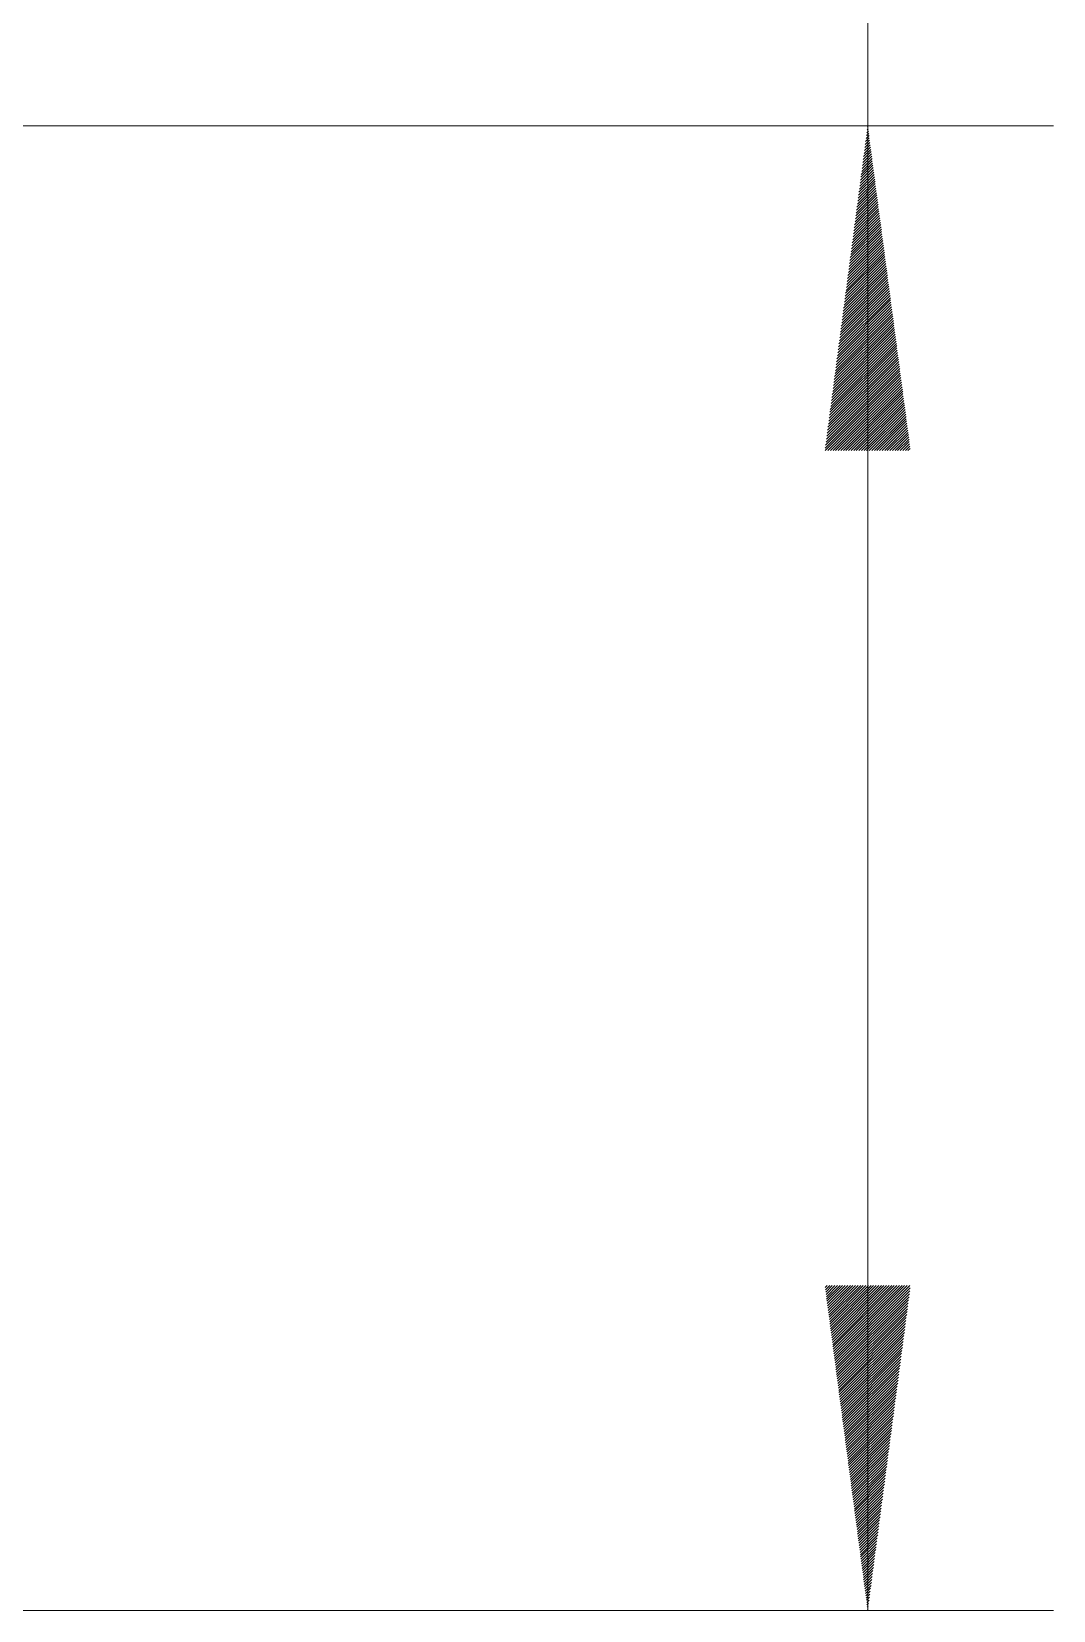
# Model space of a CAD drawing. Header units: millimetres. Extents: x -61 to 96, y -62 to 34.
# Drawn here: x 78.99 to 90, y -8 to 9.02 of the extents above; entities that cross this region are included whole.
import ezdxf

# ---------------------------------------------------------------- set-up
doc = ezdxf.new("R2010")
doc.units = ezdxf.units.MM
doc.layers.add('2', color=7, linetype='Continuous')

msp = doc.modelspace()

# ---------------------------------------------------------------- hatches: boundary and pattern name
at = {"layer": '2', "lineweight": 13}
h = msp.add_hatch(dxfattribs=at)
h.set_pattern_fill('ANSI31', color=256, scale=0.0062, style=0)
h.paths.add_polyline_path([(88, 8), (88.461, 4.5), (87.539, 4.5)])
h = msp.add_hatch(dxfattribs=at)
h.set_pattern_fill('ANSI31', color=256, scale=0.0062, style=0)
h.paths.add_polyline_path([(88, -8), (87.539, -4.5), (88.461, -4.5)])

# ---------------------------------------------------------------- linework, layer by layer
for p, q in [((88, -8), (88, 26.056)), ((27.587, 8), (90, 8)), ((27.587, -8), (90, -8))]:
    msp.add_line(p, q, dxfattribs=at)

doc.saveas('drawing.dxf')
